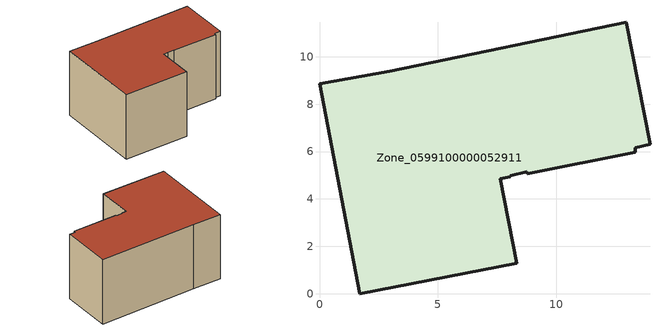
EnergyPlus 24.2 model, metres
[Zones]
Zone_0599100000052911
 floor ground (C_G): 8.05,4.93 7.63,4.84 8.32,1.28 1.71,0 0,8.85 2.97,9.39 12.95,11.45 13.96,6.31 13.34,6.17 13.34,5.96 8.77,5.07 8.76,5.14 8.05,4.98 z0
 wall outside (C_F): 1.71,0 8.32,1.28 7.63,4.84 8.05,4.93 8.05,4.98 8.76,5.14 8.77,5.07 13.34,5.96 13.34,6.17 13.96,6.31 12.95,11.45 2.97,9.39 0,8.85 1.71,0 z0:6.97
 roof outside (C_R): 7.63,4.84 8.05,4.93 8.05,4.98 8.76,5.14 8.77,5.07 13.34,5.96 13.34,6.17 13.96,6.31 12.95,11.45 2.97,9.39 0,8.85 1.71,0 8.32,1.28 z6.97
[BUILDING]
Pand.0599100000052911: North Axis=0; Terrain=City; Loads Convergence Tolerance Value=0.04; Temperature Convergence Tolerance Value=0.4; Solar Distribution=FullExterior; Maximum Number of Warmup Days=25; Minimum Number of Warmup Days=1
[Site:Location]
Rotterdam.The.Hague.AP_ZH_NLD Design_Conditions: Latitude=51.96; Longitude=4.45; Time Zone=1; Elevation=-4.5
[SITE:GROUNDTEMPERATURE:BUILDINGSURFACE]
18, 18, 18, 18, 18, 18, 18, 18, 18, 18, 18, 18
[MATERIAL] Thermal Absorptance=0.9; Solar Absorptance=0.7; Visible Absorptance=0.7
Name | Roughness | Thickness | Conductivity | Density | Specific Heat
G.TC.1946 | MediumSmooth | 0.15 | 1 | 540 | 1210
F.TC.1946 | Rough | 0.3 | 0.857143 | 1920 | 840
R.TC.1946 | MediumRough | 0.2 | 0.909091 | 1500 | 1000
[CONSTRUCTION]
C_G: G.TC.1946
C_F: F.TC.1946
C_R: R.TC.1946
[ZONE]
Zone_0599100000052911: Type=1; Multiplier=1; Ceiling Height=Autocalculate; Volume=Autocalculate; Floor Area=autocalculate; Part of Total Floor Area=Yes
[ZONEINFILTRATION:DESIGNFLOWRATE]
Infil_Zone_0599100000052911: Zone or ZoneList or Space or SpaceList=Zone_0599100000052911; Schedule=AlwaysOn; Design Flow Rate Calculation Method=Flow/Area; Flow Rate per Floor Area=0.003; Constant Term Coefficient=1; Temperature Term Coefficient=0; Velocity Term Coefficient=0; Velocity Squared Term Coefficient=0
[HVACTEMPLATE:ZONE:IDEALLOADSAIRSYSTEM]
Zone_0599100000052911: Maximum Heating Supply Air Temperature=50; Minimum Cooling Supply Air Temperature=13; Maximum Heating Supply Air Humidity Ratio=0.0156; Minimum Cooling Supply Air Humidity Ratio=0.0077; Heating Limit=NoLimit; Cooling Limit=NoLimit; Dehumidification Control Type=ConstantSensibleHeatRatio; Cooling Sensible Heat Ratio=0.7; Dehumidification Setpoint=60; Humidification Control Type=None; Humidification Setpoint=30; Outdoor Air Method=None; Outdoor Air Flow Rate per Person=0.00944; Outdoor Air Flow Rate per Zone Floor Area=0; Outdoor Air Flow Rate per Zone=0; Demand Controlled Ventilation Type=None; Outdoor Air Economizer Type=NoEconomizer; Heat Recovery Type=None; Sensible Heat Recovery Effectiveness=0.7; Latent Heat Recovery Effectiveness=0.65
[ZONECONTROL:THERMOSTAT]
ThermostatControl_Zone_0599100000052911: Zone or ZoneList=Zone_0599100000052911; Control Type Schedule=DualSetpointControlType; Control 1=Thermostat_Zone_0599100000052911; Temperature Difference Between Cutout And Setpoint=0
[THERMOSTATSETPOINT:DUALSETPOINT]
Thermostat_Zone_0599100000052911: Heating Setpoint Temperature Schedule=HeatingSetpoint_Zone_0599100000052911; Cooling Setpoint Temperature Schedule=CoolingSetpoint_Zone_0599100000052911
[SCHEDULE:COMPACT]
HeatingSetpoint_Zone_0599100000052911: Through: 12/31, For: AllDays, Until: 24:00, 21
CoolingSetpoint_Zone_0599100000052911: Through: 12/31, For: AllDays, Until: 24:00, 24
DualSetpointControlType: Through: 12/31, For: AllDays, Until: 24:00, 4
AlwaysOn: Through: 12/31, For: AllDays, Until: 24:00, 1
